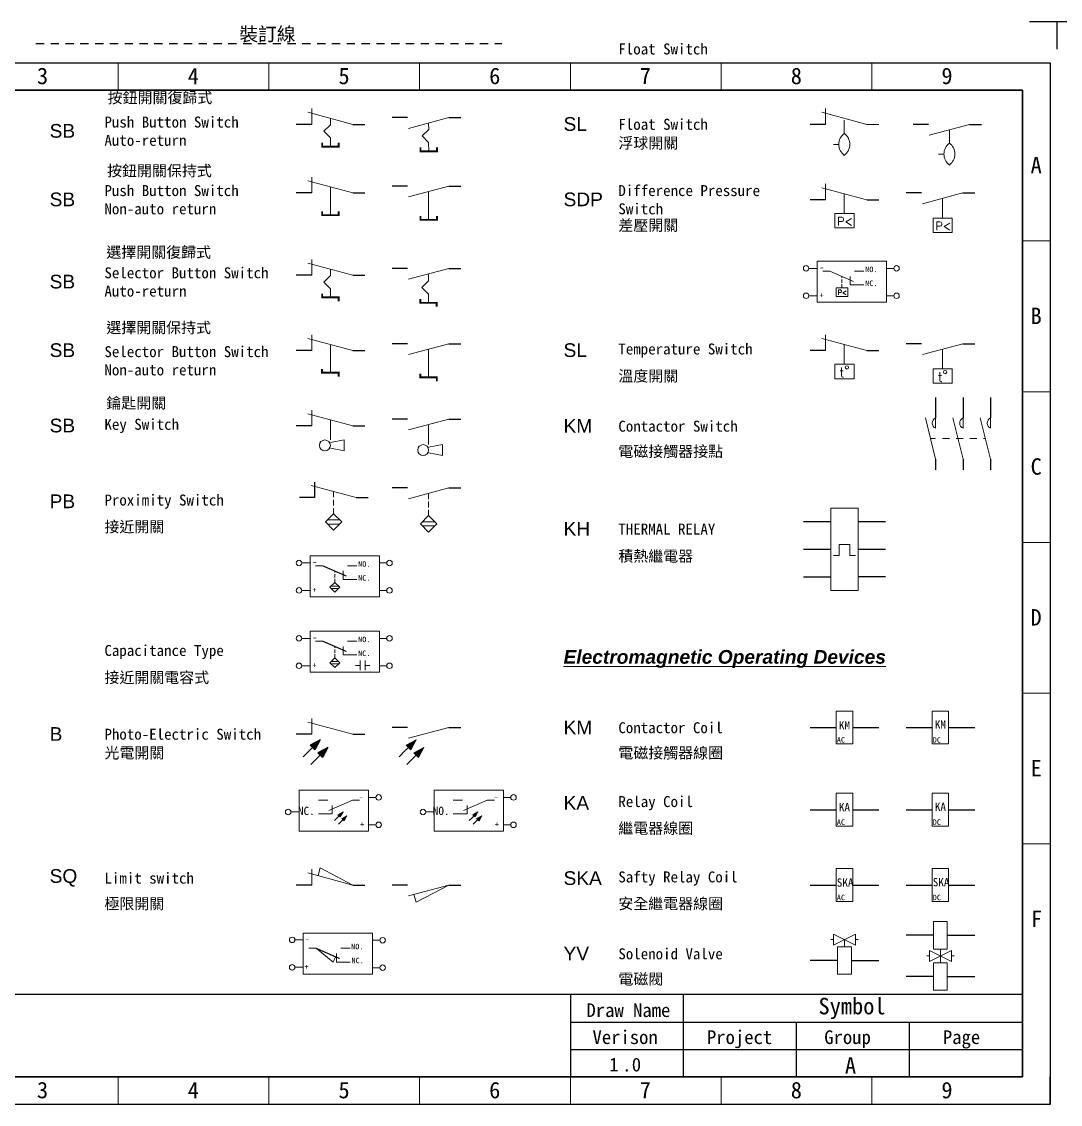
# Model space of a CAD drawing. Header units: millimetres. Extents: x -782 to 3702, y -797 to 1013.
# Drawn here: x 156.6 to 346.1, y 815.4 to 1012.9 of the extents above; entities that cross this region are included whole.
import ezdxf
from ezdxf.enums import TextEntityAlignment as Align

# ---------------------------------------------------------------- set-up
doc = ezdxf.new("R2010")
doc.units = ezdxf.units.MM
doc.linetypes.add('JIS_02_0.7', pattern=[1.35, 0.75, -0.6])
doc.styles.get("Standard").update_dxf_attribs({"font": 'txt.shx', "height": 2, "bigfont": 'chineset.shx'})
doc.styles.add('圖框字型', font='kaiu.ttf')
doc.styles.add('符號名稱2.0', font='kaiu.ttf', dxfattribs={"height": 2})
doc.styles.add('符號字型1.0', font='kaiu.ttf', dxfattribs={"height": 1})
doc.styles.add('符號縮寫2.5', font='arial.ttf', dxfattribs={"height": 2.5})
doc.styles.add('符號說明2.5粗斜', font='arialbi.ttf', dxfattribs={"height": 2.5})

# ---------------------------------------------------------------- blocks, each defined once
blk = doc.blocks.new('A$C4D3E4C4B')
at = {"color": 0, "linetype": 'ByBlock'}
for p, q in [((2.81, 0), (0, 0)), ((10.31, 0), (12.5, 0))]:
    blk.add_line(p, q, dxfattribs=at)
at = {"color": 0, "linetype": 'ByBlock', "lineweight": 13}
for p, q in [((10.31, 0), (2.97, -1.98)), ((6.64, -0.99), (6.64, -6.15))]:
    blk.add_line(p, q, dxfattribs=at)
at = {"color": 0, "linetype": 'ByBlock', "lineweight": 13, "const_width": 0.35}
blk.add_lwpolyline([(8.15, -5.45), (8.15, -6.15), (5.15, -6.15), (5.15, -5.45)], dxfattribs=at)
blk = doc.blocks.new('A$C6C870298')
at = {"color": 0, "linetype": 'ByBlock', "lineweight": 13}
for p, q in [((10.31, 0), (2.12, 2.21)), ((2.81, 0), (2.81, 2.89)), ((6.22, 1.11), (6.21, -4.05))]:
    blk.add_line(p, q, dxfattribs=at)
at = {"color": 0, "linetype": 'ByBlock'}
for p, q in [((2.81, 0), (0, 0)), ((10.31, 0), (12.5, 0))]:
    blk.add_line(p, q, dxfattribs=at)
at = {"color": 0, "linetype": 'ByBlock', "lineweight": 13, "const_width": 0.35}
blk.add_lwpolyline([(7.72, -3.35), (7.72, -4.05), (4.72, -4.05), (4.72, -3.35)], dxfattribs=at)
blk = doc.blocks.new('A$C70A2507C')
at = {"color": 0, "linetype": 'ByBlock'}
for p, q in [((2.81, 0), (0, 0)), ((10.31, 0), (12.5, 0))]:
    blk.add_line(p, q, dxfattribs=at)
at = {"color": 0, "linetype": 'ByBlock', "lineweight": 13}
for p, q in [((10.31, 0), (2.97, -1.98)), ((6.64, -0.99), (6.65, -2.15)), ((6.65, -2.15), (5.43, -3.35)), ((5.43, -3.35), (6.64, -4.56)), ((6.64, -4.56), (6.65, -6.15))]:
    blk.add_line(p, q, dxfattribs=at)
at = {"color": 0, "linetype": 'ByBlock', "lineweight": 13, "const_width": 0.35}
blk.add_lwpolyline([(8.15, -5.45), (8.15, -6.15), (5.15, -6.15), (5.15, -5.45)], dxfattribs=at)
blk = doc.blocks.new('A$C556F4352')
at = {"color": 0, "linetype": 'ByBlock', "lineweight": 13}
for p, q in [((10.31, 0), (2.12, 2.21)), ((2.81, 0), (2.81, 2.89)), ((6.22, 1.11), (6.22, -0.05)), ((6.22, -0.05), (5, -1.25)), ((5, -1.25), (6.22, -2.46)), ((6.22, -2.46), (6.22, -4.05))]:
    blk.add_line(p, q, dxfattribs=at)
at = {"color": 0, "linetype": 'ByBlock'}
for p, q in [((2.81, 0), (0, 0)), ((10.31, 0), (12.5, 0))]:
    blk.add_line(p, q, dxfattribs=at)
at = {"color": 0, "linetype": 'ByBlock', "lineweight": 13, "const_width": 0.35}
blk.add_lwpolyline([(4.72, -3.35), (4.72, -4.05), (7.72, -4.05), (7.72, -4.75)], dxfattribs=at)
blk = doc.blocks.new('A$C766722BF')
at = {"color": 0, "linetype": 'ByBlock', "lineweight": 13}
for p, q in [((10.31, 0), (2.12, 2.21)), ((2.81, 0), (2.81, 2.89)), ((6.22, 1.11), (6.22, -0.05)), ((6.22, -0.05), (5, -1.25)), ((5, -1.25), (6.22, -2.46)), ((6.22, -2.46), (6.22, -4.05))]:
    blk.add_line(p, q, dxfattribs=at)
at = {"color": 0, "linetype": 'ByBlock'}
for p, q in [((2.81, 0), (0, 0)), ((10.31, 0), (12.5, 0))]:
    blk.add_line(p, q, dxfattribs=at)
at = {"color": 0, "linetype": 'ByBlock', "lineweight": 13, "const_width": 0.35}
blk.add_lwpolyline([(7.72, -3.35), (7.72, -4.05), (4.72, -4.05), (4.72, -3.35)], dxfattribs=at)
blk = doc.blocks.new('A$C2B7B77ED')
at = {"color": 0, "linetype": 'ByBlock', "lineweight": 13}
for p, q in [((10.31, 0), (2.12, 2.21)), ((2.81, 0), (2.81, 2.89)), ((6.22, 1.11), (6.21, -4.05))]:
    blk.add_line(p, q, dxfattribs=at)
at = {"color": 0, "linetype": 'ByBlock'}
for p, q in [((2.81, 0), (0, 0)), ((10.31, 0), (12.5, 0))]:
    blk.add_line(p, q, dxfattribs=at)
at = {"color": 0, "linetype": 'ByBlock', "lineweight": 13, "const_width": 0.35}
blk.add_lwpolyline([(4.71, -3.35), (4.71, -4.05), (7.71, -4.05), (7.71, -4.75)], dxfattribs=at)
blk = doc.blocks.new('A$C6ED404DA')
at = {"color": 0, "linetype": 'ByBlock'}
for p, q in [((2.81, 0), (0, 0)), ((10.31, 0), (12.5, 0))]:
    blk.add_line(p, q, dxfattribs=at)
at = {"color": 0, "linetype": 'ByBlock', "lineweight": 13}
for p, q in [((10.31, 0), (2.97, -1.98)), ((6.64, -0.99), (6.64, -6.15))]:
    blk.add_line(p, q, dxfattribs=at)
at = {"color": 0, "linetype": 'ByBlock', "lineweight": 13, "const_width": 0.35}
blk.add_lwpolyline([(5.14, -5.45), (5.14, -6.15), (8.14, -6.15), (8.14, -6.85)], dxfattribs=at)
blk = doc.blocks.new('A$C644D6C52')
at = {"color": 0, "linetype": 'ByBlock', "lineweight": 13}
for p, q in [((10.31, 0), (2.12, 2.21)), ((2.81, 0), (2.81, 2.89)), ((6.21, -2.55), (6.21, 1.11)), ((6.21, -3.05), (8.71, -2.55)), ((8.71, -2.55), (8.71, -4.55)), ((8.71, -4.55), (6.21, -4.05))]:
    blk.add_line(p, q, dxfattribs=at)
at = {"color": 0, "linetype": 'ByBlock'}
for p, q in [((2.81, 0), (0, 0)), ((10.31, 0), (12.5, 0))]:
    blk.add_line(p, q, dxfattribs=at)
at = {"color": 0, "linetype": 'ByBlock', "lineweight": 13}
blk.add_circle((5.21, -3.55), 1, dxfattribs=at)
blk = doc.blocks.new('A$C3A4B6E43')
at = {"color": 0, "linetype": 'ByBlock'}
for p, q in [((2.81, 0), (0, 0)), ((10.31, 0), (12.5, 0))]:
    blk.add_line(p, q, dxfattribs=at)
at = {"color": 0, "linetype": 'ByBlock', "lineweight": 13}
for p, q in [((10.31, 0), (2.97, -1.98)), ((10.31, 0), (2.97, -1.98)), ((6.64, -4.65), (6.64, -0.99)), ((6.64, -5.15), (9.14, -4.65)), ((9.14, -4.65), (9.14, -6.65)), ((9.14, -6.65), (6.64, -6.15))]:
    blk.add_line(p, q, dxfattribs=at)
blk.add_circle((5.64, -5.65), 1, dxfattribs=at)
blk = doc.blocks.new('A$C6F596A5E')
at = {"color": 0, "linetype": 'ByBlock', "lineweight": 13}
for p, q in [((10.31, 0), (2.12, 2.21)), ((2.81, 0), (2.81, 2.89)), ((4.36, 3.14), (3.98, 1.76)), ((10.31, 0), (4.36, 3.14))]:
    blk.add_line(p, q, dxfattribs=at)
at = {"color": 0, "linetype": 'ByBlock'}
for p, q in [((2.81, 0), (0, 0)), ((10.31, 0), (12.5, 0))]:
    blk.add_line(p, q, dxfattribs=at)
blk = doc.blocks.new('A$C7AFB7189')
at = {"color": 0, "linetype": 'ByBlock'}
for p, q in [((2.81, 0), (0, 0)), ((10.31, 0), (12.5, 0))]:
    blk.add_line(p, q, dxfattribs=at)
at = {"color": 0, "linetype": 'ByBlock', "lineweight": 13}
for p, q in [((10.31, 0), (2.97, -1.98)), ((10.31, 0), (4.34, -3.1)), ((4.34, -3.1), (3.96, -1.72))]:
    blk.add_line(p, q, dxfattribs=at)
blk = doc.blocks.new('A$C7CB92EF0')
at = {"color": 0, "linetype": 'ByBlock', "lineweight": 13}
for p, q in [((10.31, 0), (2.12, 2.21)), ((2.81, 0), (2.81, 2.89)), ((6.22, -1.64), (6.22, 0.76)), ((10.31, 0), (12.5, 0)), ((4.22, -3.64), (5.22, -3.64))]:
    blk.add_line(p, q, dxfattribs=at)
at = {"color": 0, "linetype": 'ByBlock'}
blk.add_line((2.81, 0), (0, 0), dxfattribs=at)
at = {"color": 0, "linetype": 'ByBlock', "lineweight": 13}
for centre, start, end in [((7.72, -3.64), 126.8699, 233.1301), ((4.72, -3.64), 306.8699, 53.1301)]:
    blk.add_arc(centre, 2.5, start, end, dxfattribs=at)
blk = doc.blocks.new('A$C59DA00D5')
at = {"color": 0, "linetype": 'ByBlock', "lineweight": 13}
for p, q in [((10.31, 0), (2.12, 2.21)), ((2.81, 0), (2.81, 2.89)), ((6.22, 1.11), (6.22, -2.5)), ((4.49, -2.5), (7.99, -2.5)), ((4.49, -5.13), (4.49, -2.5)), ((7.99, -2.5), (7.99, -5.13)), ((7.99, -5.13), (4.49, -5.13))]:
    blk.add_line(p, q, dxfattribs=at)
at = {"color": 0, "linetype": 'ByBlock'}
for p, q in [((2.81, 0), (0, 0)), ((10.31, 0), (12.5, 0))]:
    blk.add_line(p, q, dxfattribs=at)
at = {"color": 0, "linetype": 'ByBlock', "lineweight": 13}
blk.add_text('P<', height=1.5, dxfattribs=at).set_placement((6.35, -3.93), align=Align.MIDDLE)
blk = doc.blocks.new('A$C4F4F4C14')
at = {"color": 0, "linetype": 'ByBlock'}
for p, q in [((2.81, 0), (0, 0)), ((10.31, 0), (12.5, 0))]:
    blk.add_line(p, q, dxfattribs=at)
at = {"color": 0, "linetype": 'ByBlock', "lineweight": 13}
for p, q in [((10.31, 0), (2.97, -1.98)), ((6.64, -0.99), (6.64, -4.6))]:
    blk.add_line(p, q, dxfattribs=at)
blk.add_lwpolyline([(4.92, -4.6), (8.42, -4.6), (8.42, -7.22), (4.92, -7.22)], close=True, dxfattribs=at)
blk.add_text('P<', height=1.5, dxfattribs=at).set_placement((6.78, -6.03), align=Align.MIDDLE)
blk = doc.blocks.new('A$C45DD4E28')
at = {"color": 0, "linetype": 'ByBlock', "lineweight": 13}
for p, q in [((10.31, 0), (2.12, 2.21)), ((2.81, 0), (2.81, 2.89)), ((6.22, 1.11), (6.22, -2.5)), ((4.49, -2.5), (7.99, -2.5)), ((4.49, -5.13), (4.49, -2.5)), ((7.99, -2.5), (7.99, -5.13)), ((7.99, -5.13), (4.49, -5.13))]:
    blk.add_line(p, q, dxfattribs=at)
at = {"color": 0, "linetype": 'ByBlock'}
for p, q in [((2.81, 0), (0, 0)), ((10.31, 0), (12.5, 0))]:
    blk.add_line(p, q, dxfattribs=at)
at = {"color": 0, "linetype": 'ByBlock', "lineweight": 13}
blk.add_circle((6.68, -3.07), 0.3, dxfattribs=at)
blk.add_text('t', height=1.8, dxfattribs=at).set_placement((5.78, -3.97), align=Align.MIDDLE)
blk = doc.blocks.new('A$C42843325')
at = {"color": 0, "linetype": 'ByBlock'}
for p, q in [((2.81, 0), (0, 0)), ((10.31, 0), (12.5, 0))]:
    blk.add_line(p, q, dxfattribs=at)
at = {"color": 0, "linetype": 'ByBlock', "lineweight": 13}
for p, q in [((10.31, 0), (2.97, -1.98)), ((6.64, -0.99), (6.64, -4.6)), ((4.92, -4.6), (8.42, -4.6)), ((4.92, -7.22), (4.92, -4.6)), ((8.42, -4.6), (8.42, -7.22)), ((8.42, -7.22), (4.92, -7.22))]:
    blk.add_line(p, q, dxfattribs=at)
blk.add_circle((7.11, -5.17), 0.3, dxfattribs=at)
blk.add_text('t', height=1.8, dxfattribs=at).set_placement((6.21, -6.07), align=Align.MIDDLE)
blk = doc.blocks.new('A$C57D526FB')
at = {"color": 0, "linetype": 'ByBlock', "lineweight": 13}
for p, q in [((1, 0), (2.5, 0)), ((15.17, 1.32), (2.5, 1.32)), ((2.5, 1.32), (2.5, -6.18)), ((15.17, -6.18), (15.17, 1.32)), ((4.83, -0.52), (3.52, -0.52)), ((4.83, -0.52), (9.14, -2.39)), ((7.03, -1.74), (7.03, -1.48)), ((8.52, -1.46), (8.52, -3.02)), ((9.33, -0.52), (11.02, -0.52)), ((16.5, 0), (15.17, 0)), ((6, -3.54), (8.1, -3.54)), ((6, -5.12), (6, -3.54)), ((7.03, -2.64), (7.03, -2.01)), ((7.03, -3.54), (7.03, -2.91)), ((8.1, -3.54), (8.1, -5.12)), ((8.52, -3.02), (11.02, -3.02)), ((1, -5), (2.5, -5)), ((8.1, -5.12), (6, -5.12)), ((16.5, -5), (15.17, -5)), ((2.5, -6.18), (15.17, -6.18))]:
    blk.add_line(p, q, dxfattribs=at)
for centre in [(0.5, 0), (17, 0), (0.5, -5), (17, -5)]:
    blk.add_circle(centre, 0.5, dxfattribs=at)
at = {"color": 0, "linetype": 'ByBlock', "lineweight": 13, "style": '符號字型1.0'}
for s, p in [('_', (2.99, 0.21)), ('NO.', (11.28, -0.69)), ('NC.', (11.28, -3.22)), ('+', (2.96, -5.4))]:
    blk.add_text(s, height=1, dxfattribs=at).set_placement(p)
at = {"color": 0, "linetype": 'ByBlock', "lineweight": 13}
blk.add_text('P<', height=0.9, dxfattribs=at).set_placement((7.11, -4.4), align=Align.MIDDLE)
blk = doc.blocks.new('A$C086B11FD')
for p, q in [((-1.63, -2.06), (-2.34, -2.77)), ((0.14, -0.29), (-2.16, -1.53)), ((-1.1, -2.59), (-2.16, -1.53)), ((0.14, -0.29), (-1.63, -2.06)), ((-1.63, -2.06), (-1.28, -2.41)), ((-1.28, -2.41), (-1.1, -2.59)), ((0.14, -0.29), (-1.1, -2.59)), ((1.91, -2.06), (-0.39, -3.3)), ((1.91, -2.06), (0.14, -3.83)), ((1.91, -2.06), (0.67, -4.36)), ((-2.34, -2.77), (-3.75, -4.18)), ((-0.57, -4.54), (-1.98, -5.95)), ((0.14, -3.83), (-0.57, -4.54)), ((0.67, -4.36), (-0.39, -3.3)), ((0.14, -3.83), (0.49, -4.18)), ((0.49, -4.18), (0.67, -4.36))]:
    blk.add_line(p, q)
for points in [[(0.14, -0.29), (-1.1, -2.59), (-2.16, -1.53)], [(1.91, -2.06), (0.67, -4.36), (-0.39, -3.3)]]:
    blk.add_solid(points)
blk = doc.blocks.new('A$C5FAF19DB')
at = {"color": 0, "linetype": 'ByBlock', "lineweight": 13}
for p, q in [((10.31, 0), (2.12, 2.21)), ((2.81, 0), (2.81, 2.89))]:
    blk.add_line(p, q, dxfattribs=at)
at = {"color": 0, "linetype": 'ByBlock'}
for p, q in [((2.81, 0), (0, 0)), ((10.31, 0), (12.5, 0))]:
    blk.add_line(p, q, dxfattribs=at)
at = {"color": 0, "linetype": 'ByBlock', "lineweight": 13, "xscale": 0.8000000000001819, "yscale": 0.8000000000001819, "zscale": 0.8000000000001819}
blk.add_blockref('A$C086B11FD', (4.25, -0.75), dxfattribs=at)
blk = doc.blocks.new('A$C1D6B3A06')
at = {"color": 0, "linetype": 'ByBlock', "lineweight": 13}
for p, q in [((10.31, 0), (2.12, 2.21)), ((6.22, 0.06), (6.22, 1.11)), ((6.22, -1.44), (6.22, -0.39)), ((6.22, -2.94), (6.22, -1.89)), ((6.22, -2.94), (4.72, -4.44)), ((7.72, -4.44), (6.22, -2.94)), ((4.72, -4.44), (6.22, -5.94)), ((5.09, -4.07), (7.34, -4.07)), ((5.09, -4.82), (7.34, -4.82)), ((6.22, -5.94), (7.72, -4.44))]:
    blk.add_line(p, q, dxfattribs=at)
at = {"ltscale": 2}
blk.add_line((2.81, 0), (2.81, 2.85), dxfattribs=at)
at = {"color": 0, "linetype": 'ByBlock'}
for p, q in [((2.81, 0), (0, 0)), ((10.31, 0), (12.5, 0))]:
    blk.add_line(p, q, dxfattribs=at)
blk = doc.blocks.new('A$C766203F7')
at = {"color": 0, "linetype": 'ByBlock'}
for p, q in [((2.81, 0), (0, 0)), ((10.31, 0), (12.5, 0))]:
    blk.add_line(p, q, dxfattribs=at)
at = {"color": 0, "linetype": 'ByBlock', "lineweight": 13}
for p, q in [((10.31, 0), (2.97, -1.98)), ((6.64, -2.04), (6.64, -0.99)), ((6.64, -3.54), (6.64, -2.49)), ((6.64, -5.04), (5.14, -6.54)), ((6.64, -5.04), (6.64, -3.99)), ((8.14, -6.54), (6.64, -5.04)), ((5.14, -6.54), (6.64, -8.04)), ((5.52, -6.17), (7.77, -6.17)), ((5.52, -6.92), (7.77, -6.92)), ((6.64, -8.04), (8.14, -6.54))]:
    blk.add_line(p, q, dxfattribs=at)
blk = doc.blocks.new('A$C22F94081')
at = {"color": 0, "linetype": 'ByBlock', "lineweight": 13}
for p, q in [((15.17, 1.32), (2.5, 1.32)), ((2.5, 1.32), (2.5, -6.18)), ((15.17, -6.18), (15.17, 1.32)), ((16.5, 0), (15.17, 0)), ((7.71, -0.52), (6.02, -0.52)), ((12.21, -0.52), (7.89, -2.39)), ((8.52, -1.46), (8.52, -3.02)), ((12.21, -0.52), (13.52, -0.52)), ((1, -2.66), (2.5, -2.66)), ((8.52, -3.02), (6.02, -3.02)), ((9.51, -3.64), (8.94, -4.21)), ((9.79, -3.36), (9.51, -3.64)), ((10.5, -2.65), (9.58, -3.15)), ((10, -3.57), (9.58, -3.15)), ((10.5, -2.65), (9.79, -3.36)), ((9.79, -3.36), (9.93, -3.5)), ((9.93, -3.5), (10, -3.57)), ((10.5, -2.65), (10, -3.57)), ((11.2, -3.36), (10.28, -3.85)), ((10.71, -4.28), (10.28, -3.85)), ((11.2, -3.36), (10.5, -4.06)), ((11.2, -3.36), (10.71, -4.28)), ((10.21, -4.35), (9.65, -4.91)), ((10.5, -4.06), (10.21, -4.35)), ((10.5, -4.06), (10.64, -4.21)), ((10.64, -4.21), (10.71, -4.28)), ((16.5, -5), (15.17, -5)), ((2.5, -6.18), (15.17, -6.18))]:
    blk.add_line(p, q, dxfattribs=at)
for centre in [(17, 0), (0.5, -2.66), (17, -5)]:
    blk.add_circle(centre, 0.5, dxfattribs=at)
for points in [[(10.5, -2.65), (10, -3.57), (9.58, -3.15)], [(11.2, -3.36), (10.71, -4.28), (10.28, -3.85)]]:
    blk.add_solid(points, dxfattribs=at)
at = {"color": 0, "linetype": 'ByBlock', "lineweight": 13, "style": '符號字型1.0'}
for s, p in [('_', (13.44, 0.21)), ('+', (13.61, -5.4))]:
    blk.add_text(s, height=1, dxfattribs=at).set_placement(p)
at = {"ltscale": 2, "insert": (5.34, -1.71), "char_height": 1.5, "width": 2.0159, "attachment_point": 3}
blk.add_mtext('{\\fDFKai-SB|b0|i0|c136|p65;NO.}', dxfattribs=at)
blk = doc.blocks.new('A$C398B08C7')
at = {"color": 0, "linetype": 'ByBlock', "lineweight": 13}
for p, q in [((7.75, 3), (4.75, 3)), ((4.75, 3), (4.75, -3)), ((7.75, -3), (7.75, 3)), ((4.75, -3), (7.75, -3))]:
    blk.add_line(p, q, dxfattribs=at)
at = {"color": 0, "linetype": 'ByBlock'}
for p, q in [((0, 0), (4.75, 0)), ((7.75, 0), (12.5, 0))]:
    blk.add_line(p, q, dxfattribs=at)
at = {"color": 0, "linetype": 'ByBlock', "lineweight": -2, "insert": (5.22, 1.14), "char_height": 1.5, "attachment_point": 1, "style": '符號名稱2.0'}
blk.add_mtext('KM', dxfattribs=at)
at = {"color": 0, "linetype": 'ByBlock', "lineweight": -2, "insert": (4.85, -1.76), "char_height": 1, "width": 7.0222, "attachment_point": 1, "style": '符號名稱2.0'}
blk.add_mtext('AC', dxfattribs=at)
blk = doc.blocks.new('A$C016C1ADE')
at = {"color": 0, "linetype": 'ByBlock', "lineweight": 13}
for p, q in [((7.75, 3), (4.75, 3)), ((4.75, 3), (4.75, -3)), ((7.75, -3), (7.75, 3)), ((4.75, -3), (7.75, -3))]:
    blk.add_line(p, q, dxfattribs=at)
at = {"color": 0, "linetype": 'ByBlock'}
for p, q in [((0, 0), (4.75, 0)), ((7.75, 0), (12.5, 0))]:
    blk.add_line(p, q, dxfattribs=at)
at = {"color": 0, "linetype": 'ByBlock', "lineweight": -2, "insert": (5.22, 1.28), "char_height": 1.5, "attachment_point": 1, "style": '符號名稱2.0'}
blk.add_mtext('KM', dxfattribs=at)
at = {"color": 0, "linetype": 'ByBlock', "lineweight": -2, "insert": (4.85, -1.77), "char_height": 1, "width": 7.0222, "attachment_point": 1, "style": '符號名稱2.0'}
blk.add_mtext('DC', dxfattribs=at)
blk = doc.blocks.new('A$C611A409F')
at = {"color": 0, "linetype": 'ByBlock', "lineweight": 13}
for p, q in [((7.75, 3), (4.75, 3)), ((4.75, 3), (4.75, -3)), ((7.75, -3), (7.75, 3)), ((4.75, -3), (7.75, -3))]:
    blk.add_line(p, q, dxfattribs=at)
at = {"color": 0, "linetype": 'ByBlock'}
for p, q in [((0, 0), (4.75, 0)), ((7.75, 0), (12.5, 0))]:
    blk.add_line(p, q, dxfattribs=at)
at = {"color": 0, "linetype": 'ByBlock', "lineweight": -2, "insert": (5.22, 1.21), "char_height": 1.5, "attachment_point": 1, "style": '符號名稱2.0'}
blk.add_mtext('KA', dxfattribs=at)
at = {"color": 0, "linetype": 'ByBlock', "lineweight": -2, "insert": (4.85, -1.77), "char_height": 1, "width": 7.0222, "attachment_point": 1, "style": '符號名稱2.0'}
blk.add_mtext('AC', dxfattribs=at)
blk = doc.blocks.new('A$C0D911DAA')
at = {"color": 0, "linetype": 'ByBlock', "lineweight": 13}
for p, q in [((7.75, 3), (4.75, 3)), ((4.75, 3), (4.75, -3)), ((7.75, -3), (7.75, 3)), ((4.75, -3), (7.75, -3))]:
    blk.add_line(p, q, dxfattribs=at)
at = {"color": 0, "linetype": 'ByBlock'}
for p, q in [((0, 0), (4.75, 0)), ((7.75, 0), (12.5, 0))]:
    blk.add_line(p, q, dxfattribs=at)
at = {"color": 0, "linetype": 'ByBlock', "lineweight": -2, "insert": (5.22, 1.28), "char_height": 1.5, "attachment_point": 1, "style": '符號名稱2.0'}
blk.add_mtext('KA', dxfattribs=at)
at = {"color": 0, "linetype": 'ByBlock', "lineweight": -2, "insert": (4.85, -1.77), "char_height": 1, "width": 7.0222, "attachment_point": 1, "style": '符號名稱2.0'}
blk.add_mtext('DC', dxfattribs=at)
blk = doc.blocks.new('A$C1C3D18E0')
at = {"color": 0, "linetype": 'ByBlock', "lineweight": 13}
for p, q in [((7.75, 3), (4.75, 3)), ((4.75, 3), (4.75, -3)), ((7.75, -3), (7.75, 3)), ((4.75, -3), (7.75, -3))]:
    blk.add_line(p, q, dxfattribs=at)
at = {"color": 0, "linetype": 'ByBlock'}
for p, q in [((0, 0), (4.75, 0)), ((7.75, 0), (12.5, 0))]:
    blk.add_line(p, q, dxfattribs=at)
at = {"color": 0, "linetype": 'ByBlock', "lineweight": -2, "insert": (4.84, 1.21), "char_height": 1.5, "attachment_point": 1, "style": '符號名稱2.0'}
blk.add_mtext('SKA', dxfattribs=at)
at = {"color": 0, "linetype": 'ByBlock', "lineweight": -2, "insert": (4.85, -1.77), "char_height": 1, "width": 7.0222, "attachment_point": 1, "style": '符號名稱2.0'}
blk.add_mtext('AC', dxfattribs=at)
blk = doc.blocks.new('A$C6B164883')
at = {"color": 0, "linetype": 'ByBlock', "lineweight": 13}
for p, q in [((7.75, 3), (4.75, 3)), ((4.75, 3), (4.75, -3)), ((7.75, -3), (7.75, 3)), ((4.75, -3), (7.75, -3))]:
    blk.add_line(p, q, dxfattribs=at)
at = {"color": 0, "linetype": 'ByBlock'}
for p, q in [((0, 0), (4.75, 0)), ((7.75, 0), (12.5, 0))]:
    blk.add_line(p, q, dxfattribs=at)
at = {"color": 0, "linetype": 'ByBlock', "lineweight": -2, "insert": (4.84, 1.28), "char_height": 1.5, "attachment_point": 1, "style": '符號名稱2.0'}
blk.add_mtext('SKA', dxfattribs=at)
at = {"color": 0, "linetype": 'ByBlock', "lineweight": -2, "insert": (4.85, -1.77), "char_height": 1, "width": 7.0222, "attachment_point": 1, "style": '符號名稱2.0'}
blk.add_mtext('DC', dxfattribs=at)
blk = doc.blocks.new('A$C7847020D')
at = {"color": 0, "linetype": 'ByBlock', "lineweight": 13}
for p, q in [((4.25, 2.8), (4.25, 4.8)), ((4.25, 4.8), (8.25, 2.8)), ((8.25, 4.8), (4.25, 2.8)), ((8.25, 2.8), (8.25, 4.8)), ((4.25, 3.8), (3.75, 3.8)), ((5, -2.5), (5, 2.5)), ((5, 2.5), (7.5, 2.5)), ((6.25, 2.51), (6.25, 3.8)), ((6.25, 3.3), (6.25, 3.8)), ((7.5, 2.5), (7.5, -2.5)), ((8.25, 3.8), (8.75, 3.8)), ((7.5, -2.5), (5, -2.5))]:
    blk.add_line(p, q, dxfattribs=at)
at = {"color": 0, "linetype": 'ByBlock'}
for p, q in [((5, 0), (0, 0)), ((7.5, 0), (12.5, 0))]:
    blk.add_line(p, q, dxfattribs=at)
blk = doc.blocks.new('A$C3DDD52B8')
at = {"color": 0, "linetype": 'ByBlock', "lineweight": 13}
for p, q in [((7.5, 2.5), (5, 2.5)), ((5, 2.5), (5, -2.5)), ((7.5, -2.5), (7.5, 2.5)), ((4.25, -3.75), (3.75, -3.75)), ((4.25, -4.75), (4.25, -2.75)), ((4.25, -2.75), (8.25, -4.75)), ((8.25, -2.75), (4.25, -4.75)), ((5, -2.5), (7.5, -2.5)), ((6.25, -5), (6.25, -2.5)), ((8.25, -4.75), (8.25, -2.75)), ((8.25, -3.75), (8.75, -3.75)), ((5, -10), (5, -5)), ((5, -5), (7.5, -5)), ((7.5, -5), (7.5, -10)), ((7.5, -10), (5, -10))]:
    blk.add_line(p, q, dxfattribs=at)
at = {"color": 0, "linetype": 'ByBlock'}
for p, q in [((5, 0), (0, 0)), ((7.5, 0), (12.5, 0)), ((5, -7.5), (0, -7.5)), ((7.5, -7.5), (12.5, -7.5))]:
    blk.add_line(p, q, dxfattribs=at)
blk = doc.blocks.new('A$C444D309D')
at = {"color": 0, "linetype": 'ByBlock'}
for p, q in [((5, 15.74), (5, 11.99)), ((10, 15.74), (10, 11.99)), ((15, 15.74), (15, 11.99)), ((5, 4.49), (5, 2.51)), ((10, 4.49), (10, 2.51)), ((15, 4.49), (15, 2.51))]:
    blk.add_line(p, q, dxfattribs=at)
at = {"color": 0, "linetype": 'ByBlock', "lineweight": 13}
for p, q in [((3.12, 11.99), (5, 4.49)), ((5, 10.11), (5, 11.99)), ((8.12, 11.99), (10, 4.49)), ((10, 10.11), (10, 11.99)), ((13.12, 11.99), (15, 4.49)), ((15, 10.11), (15, 11.99)), ((4.06, 8.24), (5, 8.24)), ((6.25, 8.24), (7.5, 8.24)), ((8.75, 8.24), (10, 8.24)), ((11.25, 8.24), (12.5, 8.24)), ((13.75, 8.24), (14.06, 8.24))]:
    blk.add_line(p, q, dxfattribs=at)
for centre in [(5.41, 11.05), (10.41, 11.05), (15.41, 11.05)]:
    blk.add_arc(centre, 1.02, 113.3776, 246.6224, dxfattribs=at)
blk = doc.blocks.new('A$C4644193F')
at = {"color": 0, "linetype": 'ByBlock', "lineweight": 13}
for p, q in [((5, 2.5), (5, -12.5)), ((10, 2.5), (5, 2.5)), ((10, -12.5), (10, 2.5)), ((6.5, -4.11), (6.5, -6.11)), ((8.5, -4.11), (6.5, -4.11)), ((8.5, -6.11), (8.5, -4.11)), ((6.5, -6.11), (5.5, -6.11)), ((9.5, -6.11), (8.5, -6.11)), ((5, -12.5), (10, -12.5))]:
    blk.add_line(p, q, dxfattribs=at)
at = {"color": 0, "linetype": 'ByBlock'}
for p, q in [((5, 0), (0, 0)), ((15, 0), (10, 0)), ((0, -5), (5, -5)), ((10, -5), (15, -5)), ((0, -10), (5, -10)), ((15, -10), (10, -10))]:
    blk.add_line(p, q, dxfattribs=at)
blk = doc.blocks.new('A$C396B4EBD')
at = {"color": 0, "linetype": 'ByBlock'}
for p, q in [((2.81, 0), (0, 0)), ((10.31, 0), (12.5, 0))]:
    blk.add_line(p, q, dxfattribs=at)
at = {"color": 0, "linetype": 'ByBlock', "lineweight": 13}
for p, q in [((10.31, 0), (2.97, -1.98)), ((2.95, -3.65), (2.38, -4.21)), ((4.36, -2.23), (2.52, -3.22)), ((3.37, -4.07), (2.52, -3.22)), ((4.36, -2.23), (2.95, -3.65)), ((2.95, -3.65), (3.23, -3.93)), ((3.23, -3.93), (3.37, -4.07)), ((4.36, -2.23), (3.37, -4.07)), ((5.78, -3.65), (3.94, -4.64)), ((5.78, -3.65), (4.36, -5.06)), ((5.78, -3.65), (4.79, -5.49)), ((2.38, -4.21), (1.25, -5.35)), ((3.8, -5.63), (2.66, -6.76)), ((4.36, -5.06), (3.8, -5.63)), ((4.79, -5.49), (3.94, -4.64)), ((4.36, -5.06), (4.64, -5.35)), ((4.64, -5.35), (4.79, -5.49))]:
    blk.add_line(p, q, dxfattribs=at)
for points in [[(4.36, -2.23), (3.37, -4.07), (2.52, -3.22)], [(5.78, -3.65), (4.79, -5.49), (3.94, -4.64)]]:
    blk.add_solid(points, dxfattribs=at)
blk = doc.blocks.new('A$C0CE97268')
at = {"color": 0, "linetype": 'ByBlock', "lineweight": 13}
for p, q in [((1, 0), (2.5, 0)), ((15.17, 1.32), (2.5, 1.32)), ((2.5, 1.32), (2.5, -6.18)), ((15.17, -6.18), (15.17, 1.32)), ((16.5, 0), (15.17, 0)), ((4.83, -0.52), (3.52, -0.52)), ((8.52, -1.46), (8.52, -3.02)), ((9.33, -0.52), (11.02, -0.52)), ((8.52, -3.02), (11.02, -3.02)), ((1, -5), (2.5, -5)), ((10.79, -4.93), (11.67, -4.93)), ((11.67, -4.05), (11.67, -5.8)), ((12.54, -4.05), (12.54, -5.8)), ((12.54, -4.93), (13.42, -4.93)), ((16.5, -5), (15.17, -5)), ((2.5, -6.18), (15.17, -6.18))]:
    blk.add_line(p, q, dxfattribs=at)
at = {"color": 0, "linetype": 'ByBlock', "lineweight": 13, "const_width": 0.21}
blk.add_lwpolyline([(4.83, -0.52), (9.14, -2.39)], dxfattribs=at)
at = {"color": 0, "linetype": 'ByBlock', "lineweight": 13}
for points in [[(7.03, -1.74), (7.03, -1.48)], [(7.03, -2.64), (7.03, -2.01)], [(7.03, -3.54), (7.03, -2.91)], [(7.71, -4.22), (6.36, -4.22)], [(7.71, -4.67), (6.36, -4.67)]]:
    blk.add_lwpolyline(points, dxfattribs=at)
blk.add_lwpolyline([(7.03, -3.54), (7.93, -4.44), (7.03, -5.34), (6.13, -4.44)], close=True, dxfattribs=at)
for centre in [(0.5, 0), (17, 0), (0.5, -5), (17, -5)]:
    blk.add_circle(centre, 0.5, dxfattribs=at)
at = {"color": 0, "linetype": 'ByBlock', "lineweight": 13, "style": '符號字型1.0'}
for s, p in [('_', (2.99, 0.21)), ('NO.', (11.28, -0.69)), ('NC.', (11.28, -3.22)), ('+', (2.96, -5.4))]:
    blk.add_text(s, height=1, dxfattribs=at).set_placement(p)
blk = doc.blocks.new('A$C0408547B')
at = {"color": 0, "linetype": 'ByBlock', "lineweight": 13}
for p, q in [((1, 0), (2.5, 0)), ((15.17, 1.32), (2.5, 1.32)), ((2.5, 1.32), (2.5, -6.18)), ((15.17, -6.18), (15.17, 1.32)), ((16.5, 0), (15.17, 0)), ((4.83, -0.52), (3.52, -0.52)), ((8.52, -1.46), (8.52, -3.02)), ((9.33, -0.52), (11.02, -0.52)), ((8.52, -3.02), (11.02, -3.02)), ((1, -5), (2.5, -5)), ((16.5, -5), (15.17, -5)), ((2.5, -6.18), (15.17, -6.18))]:
    blk.add_line(p, q, dxfattribs=at)
at = {"color": 0, "linetype": 'ByBlock', "lineweight": 13, "const_width": 0.21}
blk.add_lwpolyline([(4.83, -0.52), (9.14, -2.39)], dxfattribs=at)
at = {"color": 0, "linetype": 'ByBlock', "lineweight": 13}
for points in [[(7.03, -1.74), (7.03, -1.48)], [(7.03, -2.64), (7.03, -2.01)], [(7.03, -3.54), (7.03, -2.91)], [(7.71, -4.22), (6.36, -4.22)], [(7.71, -4.67), (6.36, -4.67)]]:
    blk.add_lwpolyline(points, dxfattribs=at)
blk.add_lwpolyline([(7.03, -3.54), (7.93, -4.44), (7.03, -5.34), (6.13, -4.44)], close=True, dxfattribs=at)
for centre in [(0.5, 0), (17, 0), (0.5, -5), (17, -5)]:
    blk.add_circle(centre, 0.5, dxfattribs=at)
at = {"color": 0, "linetype": 'ByBlock', "lineweight": 13, "style": '符號字型1.0'}
for s, p in [('_', (2.99, 0.21)), ('NO.', (11.28, -0.69)), ('NC.', (11.28, -3.22)), ('+', (2.96, -5.4))]:
    blk.add_text(s, height=1, dxfattribs=at).set_placement(p)
blk = doc.blocks.new('A$C7EC01F04')
at = {"color": 0, "linetype": 'ByBlock'}
for p, q in [((2.81, 0), (0, 0)), ((10.31, 0), (12.5, 0))]:
    blk.add_line(p, q, dxfattribs=at)
at = {"color": 0, "linetype": 'ByBlock', "lineweight": 13}
for p, q in [((10.31, 0), (2.97, -1.98)), ((6.64, -3.4), (6.64, -0.99)), ((4.64, -5.4), (5.64, -5.4))]:
    blk.add_line(p, q, dxfattribs=at)
for centre, start, end in [((8.14, -5.4), 126.8699, 233.1301), ((5.14, -5.4), 306.8699, 53.1301)]:
    blk.add_arc(centre, 2.5, start, end, dxfattribs=at)
blk = doc.blocks.new('A$C7A0F4ED0')
at = {"color": 0, "linetype": 'ByBlock', "lineweight": 13}
for p, q in [((1, 0), (2.5, 0)), ((15.17, 1.25), (2.5, 1.25)), ((2.5, 1.25), (2.5, -6.25)), ((15.17, -6.25), (15.17, 1.25)), ((4.87, -1.54), (3.56, -1.54)), ((4.87, -1.54), (7.97, -4.06)), ((9.37, -1.54), (11.06, -1.54)), ((16.5, -0.07), (15.17, -0.07)), ((7.97, -4.06), (8.4, -3.08)), ((8.56, -2.48), (8.56, -4.04)), ((1, -5), (2.5, -5)), ((8.56, -4.04), (11.06, -4.04)), ((16.5, -5.07), (15.17, -5.07)), ((2.5, -6.25), (15.17, -6.25))]:
    blk.add_line(p, q, dxfattribs=at)
at = {"color": 0, "linetype": 'ByBlock', "lineweight": 13, "const_width": 0.21}
blk.add_lwpolyline([(4.87, -1.54), (9.18, -3.42)], dxfattribs=at)
at = {"color": 0, "linetype": 'ByBlock', "lineweight": 13}
for centre in [(0.5, 0), (17, -0.07), (0.5, -5), (17, -5.07)]:
    blk.add_circle(centre, 0.5, dxfattribs=at)
at = {"color": 0, "linetype": 'ByBlock', "lineweight": 13, "style": '符號字型1.0'}
for s, p in [('_', (2.89, 0.21)), ('NO.', (11.25, -1.72)), ('NC.', (11.32, -4.25)), ('+', (2.72, -5.4))]:
    blk.add_text(s, height=1, dxfattribs=at).set_placement(p)
blk = doc.blocks.new('光電B')
at = {"color": 0, "linetype": 'ByBlock', "lineweight": 13}
for p, q in [((15.17, 1.32), (2.5, 1.32)), ((2.5, 1.32), (2.5, -6.18)), ((15.17, -6.18), (15.17, 1.32)), ((16.5, 0), (15.17, 0)), ((7.71, -0.52), (6.02, -0.52)), ((12.21, -0.52), (7.89, -2.39)), ((8.52, -1.46), (8.52, -3.02)), ((12.21, -0.52), (13.52, -0.52)), ((1, -2.66), (2.5, -2.66)), ((8.52, -3.02), (6.02, -3.02)), ((9.51, -3.64), (8.94, -4.21)), ((9.79, -3.36), (9.51, -3.64)), ((10.5, -2.65), (9.58, -3.15)), ((10, -3.57), (9.58, -3.15)), ((10.5, -2.65), (9.79, -3.36)), ((9.79, -3.36), (9.93, -3.5)), ((9.93, -3.5), (10, -3.57)), ((10.5, -2.65), (10, -3.57)), ((11.2, -3.36), (10.28, -3.85)), ((10.71, -4.28), (10.28, -3.85)), ((11.2, -3.36), (10.5, -4.06)), ((11.2, -3.36), (10.71, -4.28)), ((10.21, -4.35), (9.65, -4.91)), ((10.5, -4.06), (10.21, -4.35)), ((10.5, -4.06), (10.64, -4.21)), ((10.64, -4.21), (10.71, -4.28)), ((16.5, -5), (15.17, -5)), ((2.5, -6.18), (15.17, -6.18))]:
    blk.add_line(p, q, dxfattribs=at)
for centre in [(17, 0), (0.5, -2.66), (17, -5)]:
    blk.add_circle(centre, 0.5, dxfattribs=at)
for points in [[(10.5, -2.65), (10, -3.57), (9.58, -3.15)], [(11.2, -3.36), (10.71, -4.28), (10.28, -3.85)]]:
    blk.add_solid(points, dxfattribs=at)
at = {"color": 0, "linetype": 'ByBlock', "lineweight": 13, "style": '符號字型1.0'}
for s, p in [('_', (13.44, 0.21)), ('+', (13.61, -5.4))]:
    blk.add_text(s, height=1, dxfattribs=at).set_placement(p)
at = {"ltscale": 2, "insert": (5.34, -1.71), "char_height": 1.5, "width": 2.0159, "attachment_point": 3}
blk.add_mtext('{\\fDFKai-SB|b0|i0|c136|p65;NC.}', dxfattribs=at)

msp = doc.modelspace()

# ---------------------------------------------------------------- linework, layer by layer
at = {"color": 0}
for p, q in [((340.47, 1012.93), (345.47, 1012.93)), ((345.47, 1012.93), (345.47, 1007.93)), ((345.47, 1012.93), (350.47, 1012.93)), ((345.47, 1012.93), (345.47, 1007.93)), ((339.22, 920.43), (339.22, 915.43)), ((277.35, 820.43), (277.35, 835.47)), ((256.72, 830.43), (339.22, 830.43)), ((297.97, 820.43), (297.97, 830.43)), ((318.6, 820.43), (318.6, 830.43)), ((256.72, 825.43), (339.22, 825.43)), ((344.22, 815.43), (344.22, 820.43)), ((344.22, 815.43), (339.22, 815.43))]:
    msp.add_line(p, q, dxfattribs=at)
at = {"color": 0, "linetype": 'JIS_02_0.7', "ltscale": 2}
msp.add_line((159.22, 1008.93), (244.22, 1008.93), dxfattribs=at)
at = {"color": 0, "lineweight": 15}
for p, q in [((174.22, 1000.43), (174.22, 1005.43)), ((201.72, 1000.43), (201.72, 1005.43)), ((229.22, 1000.43), (229.22, 1005.43)), ((256.72, 1000.43), (256.72, 1005.43)), ((284.22, 1000.43), (284.22, 1005.43)), ((311.72, 1000.43), (311.72, 1005.43)), ((339.22, 972.93), (344.22, 972.93)), ((339.22, 945.43), (344.22, 945.43)), ((339.22, 917.93), (344.22, 917.93)), ((339.22, 890.43), (344.22, 890.43)), ((339.22, 862.93), (344.22, 862.93)), ((174.22, 815.43), (174.22, 820.43)), ((201.72, 815.43), (201.72, 820.43)), ((229.22, 815.43), (229.22, 820.43)), ((256.72, 815.43), (256.72, 820.43)), ((284.22, 815.43), (284.22, 820.43)), ((311.72, 815.43), (311.72, 820.43))]:
    msp.add_line(p, q, dxfattribs=at)
at = {"color": 0, "lineweight": 35}
for p, q in [((339.22, 1000.43), (64.22, 1000.43)), ((339.22, 820.43), (339.22, 1000.43)), ((64.22, 820.43), (339.22, 820.43))]:
    msp.add_line(p, q, dxfattribs=at)
at = {"color": 0, "linetype": 'ByBlock'}
for p, q in [((227.03, 967.93), (224.22, 967.93)), ((234.53, 967.93), (236.72, 967.93))]:
    msp.add_line(p, q, dxfattribs=at)
at = {"color": 0, "linetype": 'ByBlock', "lineweight": 13}
for p, q in [((234.53, 967.93), (227.19, 965.94)), ((230.83, 966.79), (230.83, 965.64)), ((230.83, 965.64), (229.61, 964.44)), ((229.61, 964.44), (230.83, 963.23)), ((230.83, 963.23), (230.84, 961.64))]:
    msp.add_line(p, q, dxfattribs=at)
at = {"color": 0, "lineweight": 25}
for p, q in [((339.22, 835.47), (64.22, 835.47)), ((256.72, 835.47), (256.72, 820.43))]:
    msp.add_line(p, q, dxfattribs=at)
at = {"color": 0}
msp.add_lwpolyline([(59.22, 1005.43), (344.22, 1005.43), (344.22, 815.43), (59.22, 815.43)], close=True, dxfattribs=at)
at = {"color": 0, "linetype": 'ByBlock', "lineweight": 13, "const_width": 0.35}
msp.add_lwpolyline([(229.34, 962.34), (229.34, 961.64), (232.34, 961.64), (232.34, 960.94)], dxfattribs=at)
at = {"color": 0}
for p in [(339.22, 917.93), (339.22, 890.43), (339.22, 862.93)]:
    msp.add_point(p, dxfattribs=at)

# ---------------------------------------------------------------- block references
for name, p in [('A$C766722BF', (206.72, 994.18)), ('A$C70A2507C', (224.22, 995.43)), ('A$C7CB92EF0', (300.47, 994.18)), ('A$C7EC01F04', (319.22, 994.18)), ('A$C6C870298', (206.72, 981.68)), ('A$C4D3E4C4B', (224.22, 982.93)), ('A$C59DA00D5', (300.47, 980.43)), ('A$C4F4F4C14', (317.97, 981.68)), ('A$C556F4352', (206.72, 966.68)), ('A$C57D526FB', (299.22, 967.93)), ('A$C2B7B77ED', (206.72, 952.93)), ('A$C6ED404DA', (224.22, 954.18)), ('A$C45DD4E28', (300.47, 952.93)), ('A$C42843325', (317.97, 954.18)), ('A$C444D309D', (318.35, 928.65)), ('A$C644D6C52', (206.72, 939.18)), ('A$C3A4B6E43', (224.22, 940.43)), ('A$C1D6B3A06', (207.31, 926.1)), ('A$C766203F7', (224.22, 927.87)), ('A$C4644193F', (299.22, 921.68)), ('A$C0408547B', (206.72, 914.18)), ('A$C0CE97268', (206.72, 900.43)), ('A$C398B08C7', (300.47, 884.18)), ('A$C016C1ADE', (317.97, 884.18)), ('A$C5FAF19DB', (206.72, 882.93)), ('A$C396B4EBD', (224.22, 884.18)), ('A$C22F94081', (229.34, 871.42)), ('A$C611A409F', (300.47, 869.18)), ('A$C0D911DAA', (317.97, 869.18)), ('A$C6F596A5E', (206.72, 855.43)), ('A$C1C3D18E0', (300.47, 855.43)), ('A$C6B164883', (317.97, 855.43)), ('A$C7AFB7189', (224.22, 855.43)), ('A$C3DDD52B8', (317.97, 846.26)), ('A$C7A0F4ED0', (205.47, 845.43)), ('A$C7847020D', (300.47, 841.68))]:
    msp.add_blockref(name, p)
at = {"ltscale": 2}
msp.add_blockref('光電B', (204.74, 871.42), dxfattribs=at)

# ---------------------------------------------------------------- texts
at = {"color": 0, "style": '圖框字型'}
for s, height, p in [('裝訂線', 2.5, (196.34, 1009.41)), ('3', 3, (159.41, 1001.53)), ('4', 3, (186.92, 1001.51)), ('5', 3, (214.41, 1001.53)), ('6', 3, (241.9, 1001.53)), ('7', 3, (269.37, 1001.53)), ('8', 3, (296.92, 1001.53)), ('9', 3, (324.4, 1001.53)), ('A', 3, (340.67, 985.26)), ('B', 3, (340.66, 957.76)), ('C', 3, (340.66, 930.28)), ('D', 3, (340.65, 902.76)), ('E', 3, (340.67, 875.26)), ('F', 3, (340.73, 847.76)), ('Draw Name', 2.5, (259.65, 831.36)), ('Verison', 2.5, (260.75, 826.43)), ('Project', 2.5, (281.63, 826.43)), ('Group', 2.5, (303.03, 826.43)), ('Page', 2.5, (324.67, 826.43)), ('1', 2.5, (263.82, 821.43)), ('0', 2.5, (267.92, 821.43)), ('.', 2.5, (266.15, 821.43)), ('3', 3, (159.41, 816.53)), ('4', 3, (186.92, 816.51)), ('5', 3, (214.41, 816.53)), ('6', 3, (241.9, 816.53)), ('7', 3, (269.37, 816.53)), ('8', 3, (296.92, 816.53)), ('9', 3, (324.4, 816.53))]:
    msp.add_text(s, height=height, dxfattribs=at).set_placement(p)
at = {"linetype": 'ByBlock', "lineweight": 5, "char_height": 2, "attachment_point": 4, "style": '符號名稱2.0'}
for s, insert in [('Float Switch', (265.47, 1007.93)), ('按鈕開關復歸式', (172.3, 998.95)), ('Push Button Switch\\PAuto-return', (171.72, 992.93)), ('Float Switch', (265.47, 994.18)), ('浮球開關', (265.47, 990.68)), ('按鈕開關保持式', (172.21, 985.62)), ('Push Button Switch\\PNon-auto return ', (171.72, 980.43)), ('Difference Pressure \\PSwitch', (265.47, 980.43)), ('差壓開關', (265.47, 975.68)), ('選擇開關復歸式', (172.07, 970.76)), ('Selector Button Switch\\PAuto-return', (171.72, 965.43)), ('選擇開關保持式', (172.07, 957.01)), ('Temperature Switch', (265.47, 952.93)), ('Selector Button Switch\\PNon-auto return ', (171.72, 951.05)), ('溫度開關', (265.47, 948.18)), ('鑰匙開關', (172.07, 943.26)), ('Key Switch', (171.72, 939.18)), ('Contactor Switch', (265.47, 939.12)), ('電磁接觸器接點', (265.47, 934.43)), ('Proximity Switch', (171.72, 925.37)), ('接近開關', (171.72, 920.68)), ('THERMAL RELAY', (265.47, 920.37)), ('積熱繼電器', (265.47, 915.33)), ('Capacitance Type  ', (171.72, 897.93)), ('接近開關電容式', (171.72, 893.18)), ('Contactor Coil', (265.47, 884.12)), ('Photo-Electric Switch', (171.72, 882.93)), ('電磁接觸器線圈', (265.47, 879.43)), ('光電開關', (171.72, 879.43)), ('Relay Coil', (265.47, 870.37)), ('繼電器線圈', (265.47, 865.68)), ('Limit switch', (171.72, 856.68)), ('Safty Relay Coil', (265.47, 856.62)), ('極限開關', (171.72, 851.93)), ('安全繼電器線圈', (265.47, 851.93)), ('Solenoid Valve', (265.47, 842.87)), ('電磁閥', (265.47, 838.18))]:
    msp.add_mtext(s, dxfattribs=dict(at, insert=insert))
at = {"linetype": 'ByBlock', "lineweight": 5, "char_height": 2.5, "attachment_point": 4}
for s, insert, width, style in [('SL', (255.47, 994.24), 12.5, '符號縮寫2.5'), ('SB', (161.72, 992.99), 12.5, '符號縮寫2.5'), ('SB', (161.72, 980.49), 12.5, '符號縮寫2.5'), ('SDP', (255.47, 980.49), 12.5, '符號縮寫2.5'), ('SB', (161.72, 965.49), 12.5, '符號縮寫2.5'), ('SB', (161.72, 952.99), 12.5, '符號縮寫2.5'), ('SL', (255.47, 952.99), 12.5, '符號縮寫2.5'), ('SB', (161.72, 939.24), 12.5, '符號縮寫2.5'), ('KM', (255.47, 939.18), 12.5, '符號縮寫2.5'), ('PB', (161.72, 925.43), 12.5, '符號縮寫2.5'), ('KH', (255.47, 920.43), 12.5, '符號縮寫2.5'), ('{\\LElectromagnetic Operating Devices}', (255.47, 896.68), 79.0196, '符號說明2.5粗斜'), ('KM', (255.47, 884.18), 12.5, '符號縮寫2.5'), ('B', (161.72, 882.99), 12.5, '符號縮寫2.5'), ('KA', (255.47, 870.43), 12.5, '符號縮寫2.5'), ('SQ', (161.72, 856.74), 12.5, '符號縮寫2.5'), ('SKA', (255.47, 856.68), 12.5, '符號縮寫2.5'), ('YV', (255.47, 842.93), 12.5, '符號縮寫2.5')]:
    msp.add_mtext(s, dxfattribs=dict(at, insert=insert, width=width, style=style))
at = {"char_height": 3, "attachment_point": 5, "style": '圖框字型'}
for s, insert, width in [('\\fdfkai-sb|b0|i0|c136|p0;Symbol', (308.1, 832.91), 60.6202), ('\\fdfkai-sb|b0|i0|c136|p0;A', (307.82, 822.53), 13.3899)]:
    msp.add_mtext(s, dxfattribs=dict(at, insert=insert, width=width))

doc.saveas('drawing.dxf')
